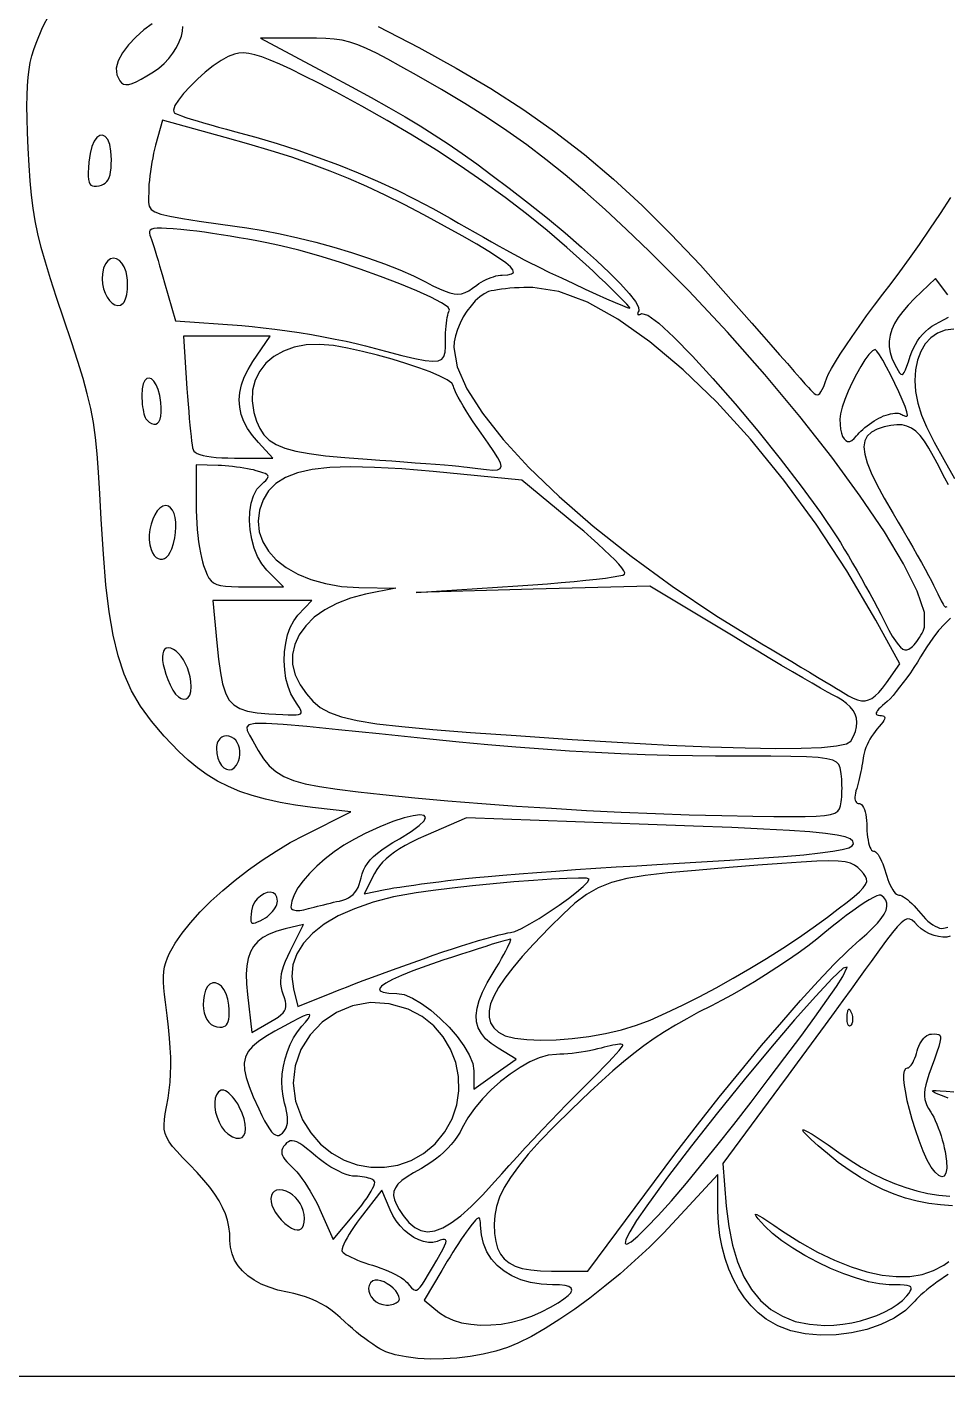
# Model space of a CAD drawing. Header units: metres. Extents: x 0 to 1200, y 0 to 600.
# Drawn here: x 206.4 to 342.2, y 0 to 199.1 of the extents above; entities that cross this region are included whole.
import ezdxf

# ---------------------------------------------------------------- set-up
doc = ezdxf.new("R2010")
doc.units = ezdxf.units.M

msp = doc.modelspace()

# ---------------------------------------------------------------- linework, layer by layer
at = {"layer": 'CUT'}
for points in [[(342.41, 14.98), (341.87, 14.63), (341.33, 14.26), (340.79, 13.88), (340.26, 13.49), (339.75, 13.1), (339.26, 12.71), (338.8, 12.33), (338.38, 11.97), (338.02, 11.63), (337.71, 11.32), (337.46, 11.04), (336.08, 9.69), (334.4, 8.53), (332.47, 7.58), (330.37, 6.85), (328.13, 6.35), (325.84, 6.07), (323.54, 6.03), (321.3, 6.23), (319.18, 6.69), (317.23, 7.41), (315.52, 8.39), (314.37, 9.31), (313.31, 10.37), (312.34, 11.55), (311.47, 12.85), (310.69, 14.26), (310.02, 15.76), (309.47, 17.35), (309.02, 19.02), (308.7, 20.75), (308.5, 22.54), (308.42, 24.37), (308.4, 29.76), (302.37, 23.18), (300.39, 21.09), (298.31, 19.03), (296.17, 17.03), (293.97, 15.09), (291.74, 13.24), (289.5, 11.5), (287.28, 9.87), (285.08, 8.37), (282.94, 7.02), (280.88, 5.84), (278.9, 4.84), (277.34, 4.2), (275.62, 3.66), (273.78, 3.22), (271.86, 2.88), (269.9, 2.64), (267.93, 2.52), (266, 2.5), (264.14, 2.6), (262.4, 2.81), (260.8, 3.14), (259.4, 3.59), (259.4, 3.59), (259, 3.77), (258.53, 4.02), (258.02, 4.33), (257.47, 4.68), (256.9, 5.09), (256.3, 5.52), (255.69, 5.99), (255.09, 6.48), (254.49, 6.99), (253.92, 7.5), (253.37, 8.02), (252.69, 8.65), (252, 9.23), (251.31, 9.76), (250.6, 10.24), (249.88, 10.67), (249.14, 11.05), (248.36, 11.39), (247.56, 11.69), (246.72, 11.95), (245.83, 12.18), (244.9, 12.38), (243.49, 12.69), (242.19, 13.1), (241.02, 13.58), (239.96, 14.15), (239.04, 14.79), (238.25, 15.5), (237.59, 16.28), (237.08, 17.12), (236.71, 18.03), (236.48, 19), (236.4, 20.02), (236.36, 21.04), (236.24, 22.02), (236.03, 22.99), (235.72, 23.94), (235.32, 24.89), (234.81, 25.85), (234.18, 26.84), (233.43, 27.86), (232.56, 28.92), (231.56, 30.04), (230.42, 31.23), (229.42, 32.26), (228.6, 33.14), (227.94, 33.89), (227.43, 34.57), (227.07, 35.19), (226.83, 35.79), (226.7, 36.41), (226.67, 37.08), (226.72, 37.84), (226.85, 38.71), (227.03, 39.73), (227.26, 41), (227.43, 42.21), (227.56, 43.39), (227.64, 44.58), (227.68, 45.79), (227.66, 47.06), (227.6, 48.41), (227.49, 49.86), (227.33, 51.46), (227.13, 53.21), (226.87, 55.16), (226.73, 56.28), (226.63, 57.27), (226.58, 58.16), (226.59, 58.96), (226.64, 59.69), (226.76, 60.38), (226.94, 61.04), (227.18, 61.7), (227.49, 62.38), (227.88, 63.09), (228.34, 63.87), (229.35, 65.36), (230.58, 66.9), (232.01, 68.48), (233.6, 70.06), (235.33, 71.64), (237.18, 73.19), (239.13, 74.7), (241.15, 76.13), (243.21, 77.48), (245.31, 78.72), (247.4, 79.83), (254.25, 83.26), (248.58, 83.92), (246.09, 84.25), (243.79, 84.65), (241.67, 85.11), (239.7, 85.65), (237.87, 86.27), (236.17, 86.98), (234.57, 87.8), (233.05, 88.71), (231.61, 89.75), (230.22, 90.9), (228.86, 92.18), (226.68, 94.45), (224.81, 96.65), (223.22, 98.85), (221.89, 101.14), (220.79, 103.6), (219.88, 106.3), (219.15, 109.34), (218.57, 112.8), (218.1, 116.75), (217.73, 121.28), (217.42, 126.47), (217.22, 130.2), (217.02, 133.38), (216.81, 136.11), (216.56, 138.51), (216.24, 140.71), (215.85, 142.81), (215.35, 144.93), (214.72, 147.2), (213.95, 149.71), (213.01, 152.6), (211.87, 155.97), (210.81, 159.15), (209.91, 161.93), (209.16, 164.36), (208.54, 166.55), (208.04, 168.56), (207.65, 170.47), (207.34, 172.35), (207.1, 174.29), (206.91, 176.36), (206.76, 178.65), (206.63, 181.22), (206.54, 183.53), (206.48, 185.58), (206.45, 187.39), (206.46, 188.99), (206.52, 190.41), (206.61, 191.68), (206.75, 192.82), (206.94, 193.87), (207.17, 194.85), (207.45, 195.79), (207.79, 196.72), (208.76, 199), (209.79, 200.99)], [(224.92, 199.54), (223.68, 198.65), (222.49, 197.61), (221.42, 196.46), (220.54, 195.26), (219.92, 194.09), (219.63, 193), (219.73, 192.05), (219.95, 191.55), (220.17, 191.15), (220.42, 190.86), (220.71, 190.67), (221.06, 190.59), (221.48, 190.62), (221.98, 190.76), (222.58, 191.01), (223.29, 191.38), (224.14, 191.86), (225.13, 192.45), (225.13, 192.45), (225.93, 193.01), (226.69, 193.69), (227.38, 194.44), (227.99, 195.24), (228.51, 196.07), (228.93, 196.91), (229.23, 197.72), (229.4, 198.48), (229.43, 199.17)], [(258.28, 199.15), (264.26, 196.07), (269.79, 193.03), (274.92, 189.99), (279.75, 186.88), (284.32, 183.65), (288.71, 180.26), (292.99, 176.64), (297.22, 172.75), (301.48, 168.53), (305.83, 163.93), (310.34, 158.89), (311.89, 157.12), (313.4, 155.4), (314.85, 153.74), (316.22, 152.18), (317.5, 150.73), (318.66, 149.41), (319.68, 148.24), (320.55, 147.25), (321.26, 146.45), (321.77, 145.87), (322.07, 145.53), (322.36, 145.23), (322.61, 145.01), (322.84, 144.87), (323.05, 144.82), (323.24, 144.87), (323.43, 145.01), (323.62, 145.25), (323.82, 145.59), (324.02, 146.05), (324.25, 146.61), (324.49, 147.3), (324.75, 147.89), (325.17, 148.69), (325.74, 149.66), (326.45, 150.79), (327.28, 152.05), (328.22, 153.43), (329.25, 154.9), (330.35, 156.44), (331.52, 158.02), (332.73, 159.64), (333.97, 161.25), (335.28, 162.97), (336.69, 164.9), (338.17, 167), (339.69, 169.23), (341.24, 171.56), (342.79, 173.93)], [(342.35, 159.54), (340.52, 161.96), (337.43, 159), (336.48, 158.04), (335.68, 157.11), (335.01, 156.21), (334.48, 155.32), (334.08, 154.45), (333.81, 153.59), (333.68, 152.74), (333.68, 151.89), (333.81, 151.06), (334.07, 150.22), (334.46, 149.38), (334.76, 148.82), (335.01, 148.38), (335.23, 148.06), (335.41, 147.87), (335.58, 147.81), (335.74, 147.89), (335.91, 148.11), (336.08, 148.48), (336.28, 149.01), (336.52, 149.69), (336.79, 150.53), (337.01, 151.13), (337.26, 151.71), (337.55, 152.25), (337.87, 152.77), (338.23, 153.26), (338.62, 153.72), (339.04, 154.15), (339.5, 154.55), (339.98, 154.92), (340.5, 155.25), (341.04, 155.54), (341.04, 155.54), (341.82, 155.94), (342.45, 156.27)], [(343.25, 154.47), (341.97, 154.33), (340.83, 153.9), (339.84, 153.22), (339.01, 152.32), (338.35, 151.21), (337.86, 149.93), (337.57, 148.5), (337.47, 146.94), (337.58, 145.29), (337.91, 143.56), (338.46, 141.79), (339.21, 140.07), (340.33, 137.84), (341.74, 135.26), (343.34, 132.47)], [(342.44, 131.54), (341.92, 132.52), (341.43, 133.43), (341, 134.27), (340.24, 135.72), (339.54, 136.95), (338.88, 137.97), (338.25, 138.79), (337.62, 139.43), (336.97, 139.89), (336.3, 140.2), (335.58, 140.36), (334.8, 140.38), (333.93, 140.29), (332.97, 140.08), (331.9, 139.74), (331.06, 139.29), (330.46, 138.72), (330.09, 138), (329.96, 137.12), (330.07, 136.05), (330.42, 134.78), (331.01, 133.29), (331.85, 131.55), (332.94, 129.55), (334.27, 127.27), (335.02, 126.01), (335.75, 124.76), (336.48, 123.52), (337.17, 122.31), (337.83, 121.16), (338.45, 120.07), (339.01, 119.06), (339.5, 118.15), (339.92, 117.37), (340.25, 116.72), (340.48, 116.22), (340.67, 115.82), (340.85, 115.43), (341.03, 115.07), (341.2, 114.73), (341.37, 114.42), (341.52, 114.15), (341.65, 113.92), (341.77, 113.73), (341.87, 113.59), (341.95, 113.5), (342.01, 113.47), (342.09, 113.5), (342.25, 113.57)], [(342.75, 111.84), (341.84, 110.98), (340.98, 110), (340.12, 108.88), (339.25, 107.6), (338.33, 106.13), (337.85, 105.35), (337.34, 104.57), (336.82, 103.8), (336.28, 103.05), (335.75, 102.33), (335.23, 101.65), (334.73, 101.02), (334.25, 100.45), (333.81, 99.96), (333.41, 99.56), (333.05, 99.25), (332.7, 98.95), (332.39, 98.68), (332.15, 98.44), (331.97, 98.22), (331.84, 98.03), (331.77, 97.87), (331.76, 97.74), (331.81, 97.64), (331.92, 97.56), (332.08, 97.52), (332.31, 97.5), (332.57, 97.48), (332.77, 97.44), (332.92, 97.37), (333.01, 97.26), (333.03, 97.13), (332.99, 96.96), (332.9, 96.74), (332.74, 96.49), (332.52, 96.19), (332.23, 95.85), (331.88, 95.45), (331.61, 95.13), (331.35, 94.78), (331.09, 94.39), (330.85, 93.99), (330.63, 93.58), (330.43, 93.16), (330.25, 92.74), (330.1, 92.33), (329.97, 91.93), (329.88, 91.55), (329.83, 91.2), (329.79, 90.85), (329.74, 90.47), (329.67, 90.06), (329.6, 89.63), (329.51, 89.19), (329.42, 88.75), (329.32, 88.31), (329.21, 87.88), (329.11, 87.47), (329, 87.08), (328.89, 86.72), (328.78, 86.35), (328.7, 86.01), (328.65, 85.7), (328.63, 85.42), (328.64, 85.18), (328.68, 84.97), (328.74, 84.79), (328.84, 84.65), (328.96, 84.56), (329.11, 84.49), (329.29, 84.47), (329.45, 84.44), (329.61, 84.33), (329.76, 84.15), (329.89, 83.91), (330.02, 83.61), (330.13, 83.27), (330.22, 82.88), (330.3, 82.45), (330.36, 81.98), (330.39, 81.49), (330.4, 80.97), (330.41, 80.46), (330.44, 79.97), (330.49, 79.5), (330.56, 79.07), (330.64, 78.68), (330.74, 78.34), (330.85, 78.04), (330.97, 77.8), (331.09, 77.62), (331.23, 77.51), (331.37, 77.47), (331.53, 77.44), (331.69, 77.34), (331.86, 77.17), (332.04, 76.95), (332.22, 76.67), (332.4, 76.35), (332.57, 75.99), (332.74, 75.59), (332.9, 75.16), (333.05, 74.7), (333.19, 74.22), (333.32, 73.75), (333.48, 73.29), (333.64, 72.86), (333.82, 72.46), (334.01, 72.1), (334.2, 71.77), (334.39, 71.5), (334.59, 71.28), (334.77, 71.11), (334.96, 71.01), (335.13, 70.97), (335.31, 70.94), (335.53, 70.86), (335.79, 70.72), (336.07, 70.54), (336.37, 70.31), (336.69, 70.04), (337.02, 69.74), (337.35, 69.41), (337.69, 69.05), (338.02, 68.67), (338.35, 68.27), (338.7, 67.85), (339.05, 67.47), (339.41, 67.13), (339.77, 66.84), (340.12, 66.58), (340.46, 66.38), (340.8, 66.22), (341.11, 66.11), (341.41, 66.06), (341.69, 66.07), (341.94, 66.13), (342.16, 66.2), (342.36, 66.25)], [(342.67, 64.89), (342.18, 64.79), (341.6, 64.78), (340.96, 64.86), (340.3, 65.03), (339.63, 65.28), (338.99, 65.61), (338.4, 66.01), (337.88, 66.49), (337.47, 66.94), (337.09, 67.26), (336.73, 67.43), (336.35, 67.45), (335.93, 67.28), (335.45, 66.9), (334.86, 66.3), (334.16, 65.44), (333.3, 64.32), (332.26, 62.9), (331.02, 61.18), (330.16, 59.99), (329.17, 58.62), (328.06, 57.09), (326.86, 55.43), (325.57, 53.67), (324.24, 51.84), (322.87, 49.97), (321.49, 48.09), (320.12, 46.22), (318.78, 44.4), (317.49, 42.66), (309.14, 31.34), (309.64, 25.08), (310, 22.05), (310.55, 19.3), (311.29, 16.84), (312.23, 14.66), (313.37, 12.76), (314.7, 11.15), (316.22, 9.84), (317.92, 8.81), (319.82, 8.07), (321.91, 7.63), (324.18, 7.48), (325.51, 7.52), (326.83, 7.65), (328.15, 7.87), (329.43, 8.16), (330.67, 8.52), (331.85, 8.94), (332.95, 9.42), (333.96, 9.96), (334.86, 10.54), (335.64, 11.16), (336.28, 11.82), (336.57, 12.19), (336.79, 12.51), (336.92, 12.77), (336.95, 12.98), (336.87, 13.14), (336.67, 13.26), (336.35, 13.35), (335.91, 13.41), (335.32, 13.45), (334.58, 13.47), (333.68, 13.47), (332.28, 13.59), (330.65, 13.91), (328.87, 14.42), (326.98, 15.09), (325.05, 15.89), (323.11, 16.81), (321.23, 17.8), (319.46, 18.86), (317.85, 19.95), (316.46, 21.04), (315.34, 22.12), (314.79, 22.73), (314.37, 23.22), (314.08, 23.57), (313.94, 23.8), (313.96, 23.89), (314.14, 23.84), (314.5, 23.65), (315.03, 23.33), (315.76, 22.86), (316.68, 22.24), (317.81, 21.48), (320.49, 19.77), (323.09, 18.3), (325.62, 17.08), (328.06, 16.1), (330.4, 15.37), (332.63, 14.9), (334.74, 14.68), (336.72, 14.71), (338.56, 15), (340.24, 15.56), (341.76, 16.37), (342.48, 16.9)], [(342.4, 40.99), (341.55, 41.33), (340.88, 41.6), (340.4, 41.81), (340.12, 41.97), (340.06, 42.07), (340.21, 42.13), (340.6, 42.14), (341.23, 42.1), (342.11, 42.03), (343.24, 41.92)], [(343.01, 25.13), (341.26, 25.24), (339.53, 25.46), (337.82, 25.81), (336.11, 26.27), (334.43, 26.85), (332.75, 27.55), (331.09, 28.36), (329.44, 29.3), (327.8, 30.36), (326.17, 31.53), (324.56, 32.82), (323.21, 33.97), (322.18, 34.9), (321.46, 35.59), (321.04, 36.06), (320.92, 36.31), (321.1, 36.32), (321.56, 36.11), (322.32, 35.67), (323.36, 35), (324.67, 34.1), (326.27, 32.98), (327.92, 31.84), (329.56, 30.82), (331.21, 29.9), (332.85, 29.1), (334.48, 28.4), (336.12, 27.81), (337.75, 27.33), (339.39, 26.95), (341.03, 26.69), (342.66, 26.53)]]:
    msp.add_lwpolyline(points, dxfattribs=at)
for points in [[(338.91, 110.5), (338.88, 112.68), (337.82, 115.84), (335.82, 119.84), (332.98, 124.56), (329.42, 129.86), (325.22, 135.59), (320.49, 141.62), (315.33, 147.82), (309.84, 154.04), (304.11, 160.15), (298.26, 166.02), (294.9, 169.22), (291.75, 172.14), (288.76, 174.8), (285.88, 177.25), (283.04, 179.53), (280.19, 181.69), (277.28, 183.76), (274.25, 185.78), (271.05, 187.8), (267.63, 189.85), (263.92, 191.99), (261.64, 193.28), (259.69, 194.34), (258.02, 195.21), (256.57, 195.91), (255.29, 196.44), (254.1, 196.84), (252.95, 197.12), (251.79, 197.3), (250.54, 197.4), (249.15, 197.45), (247.57, 197.46), (240.9, 197.44), (251.04, 192.04), (254.32, 190.28), (257.24, 188.69), (259.86, 187.22), (262.25, 185.84), (264.46, 184.51), (266.56, 183.19), (268.61, 181.83), (270.68, 180.41), (272.83, 178.87), (275.11, 177.18), (277.61, 175.31), (280.48, 173.08), (283.24, 170.87), (285.85, 168.69), (288.28, 166.6), (290.48, 164.62), (292.41, 162.79), (294.03, 161.16), (295.32, 159.74), (296.23, 158.59), (296.71, 157.74), (296.74, 157.22), (296.66, 157.07), (296.6, 156.94), (296.57, 156.83), (296.56, 156.75), (296.58, 156.69), (296.61, 156.65), (296.68, 156.63), (296.76, 156.64), (296.87, 156.67), (296.99, 156.73), (297.14, 156.81), (298.06, 156.58), (299.69, 155.36), (301.93, 153.29), (304.64, 150.52), (307.68, 147.2), (310.94, 143.47), (314.28, 139.48), (317.58, 135.38), (320.71, 131.31), (323.54, 127.42), (325.94, 123.85), (326.48, 123), (327.05, 122.05), (327.66, 121.03), (328.29, 119.96), (328.94, 118.85), (329.58, 117.72), (330.21, 116.59), (330.82, 115.47), (331.4, 114.39), (331.94, 113.37), (332.43, 112.41), (333.08, 111.15), (333.65, 110.08), (334.15, 109.2), (334.6, 108.49), (335, 107.94), (335.36, 107.54), (335.7, 107.29), (336.01, 107.16), (336.31, 107.16), (336.61, 107.27), (336.92, 107.49), (337.13, 107.68), (337.35, 107.9), (337.56, 108.15), (337.78, 108.42), (337.98, 108.71), (338.18, 109.01), (338.37, 109.31), (338.53, 109.62), (338.68, 109.92), (338.81, 110.22), (338.91, 110.5)], [(288.91, 164.06), (286.13, 166.56), (283.22, 169.04), (280.17, 171.49), (277.01, 173.91), (273.73, 176.28), (270.35, 178.62), (266.86, 180.91), (263.29, 183.14), (259.62, 185.31), (255.88, 187.42), (252.07, 189.47), (249.53, 190.78), (247.32, 191.9), (245.4, 192.84), (243.75, 193.6), (242.34, 194.21), (241.12, 194.66), (240.09, 194.98), (239.19, 195.17), (238.41, 195.25), (237.71, 195.22), (237.06, 195.1), (236.15, 194.75), (235.09, 194.15), (233.94, 193.35), (232.76, 192.41), (231.59, 191.38), (230.51, 190.32), (229.56, 189.28), (228.79, 188.31), (228.27, 187.48), (228.05, 186.82), (228.18, 186.41), (228.38, 186.3), (228.74, 186.15), (229.25, 185.96), (229.9, 185.74), (230.67, 185.49), (231.55, 185.22), (232.52, 184.93), (233.58, 184.63), (234.7, 184.32), (235.88, 184), (237.09, 183.68), (240.24, 182.82), (243.35, 181.9), (246.41, 180.91), (249.43, 179.85), (252.4, 178.74), (255.32, 177.57), (258.17, 176.33), (260.96, 175.04), (263.69, 173.7), (266.33, 172.31), (268.9, 170.86), (270.12, 170.16), (271.36, 169.45), (272.59, 168.74), (273.82, 168.05), (275.01, 167.38), (276.14, 166.74), (277.21, 166.15), (278.18, 165.62), (279.05, 165.15), (279.8, 164.75), (280.4, 164.44), (281.92, 163.69), (283.57, 162.88), (285.31, 162.05), (287.08, 161.22), (288.81, 160.41), (290.46, 159.66), (291.96, 158.99), (293.27, 158.41), (294.31, 157.97), (295.04, 157.69), (295.4, 157.58), (295.4, 157.65), (295.25, 157.85), (294.96, 158.18), (294.54, 158.62), (294.01, 159.17), (293.37, 159.81), (292.63, 160.53), (291.8, 161.33), (290.9, 162.19), (289.93, 163.1), (288.91, 164.06)], [(272.84, 161.01), (273.15, 161.22), (273.48, 161.43), (273.83, 161.62), (274.19, 161.8), (274.56, 161.97), (274.93, 162.11), (275.3, 162.24), (275.65, 162.34), (275.99, 162.41), (276.31, 162.46), (276.59, 162.47), (277.42, 162.52), (277.97, 162.65), (278.23, 162.88), (278.17, 163.23), (277.8, 163.69), (277.09, 164.3), (276.03, 165.04), (274.62, 165.95), (272.83, 167.02), (270.65, 168.27), (268.08, 169.71), (265.01, 171.38), (262.11, 172.9), (259.32, 174.29), (256.6, 175.56), (253.91, 176.73), (251.2, 177.82), (248.42, 178.86), (245.52, 179.86), (242.46, 180.83), (239.2, 181.8), (235.68, 182.79), (226.45, 185.32), (225.43, 181.65), (225.28, 181.07), (225.14, 180.45), (225, 179.8), (224.88, 179.13), (224.76, 178.45), (224.66, 177.77), (224.58, 177.11), (224.51, 176.46), (224.45, 175.85), (224.42, 175.28), (224.41, 174.77), (224.39, 173.89), (224.38, 173.19), (224.48, 172.63), (224.75, 172.17), (225.3, 171.79), (226.2, 171.46), (227.53, 171.15), (229.38, 170.82), (231.84, 170.45), (234.99, 170), (238.9, 169.44), (241.31, 169.06), (243.83, 168.56), (246.44, 167.98), (249.08, 167.31), (251.73, 166.58), (254.33, 165.8), (256.84, 164.97), (259.23, 164.12), (261.46, 163.24), (263.48, 162.36), (265.25, 161.49), (266.36, 160.91), (267.32, 160.45), (268.14, 160.09), (268.85, 159.84), (269.47, 159.7), (270.04, 159.66), (270.57, 159.73), (271.09, 159.9), (271.63, 160.17), (272.2, 160.54), (272.84, 161.01)], [(218.9, 179.49), (218.84, 180.74), (218.65, 181.73), (218.37, 182.46), (218.01, 182.92), (217.61, 183.13), (217.19, 183.09), (216.77, 182.79), (216.38, 182.25), (216.03, 181.45), (215.76, 180.42), (215.59, 179.14), (215.53, 178.32), (215.5, 177.62), (215.5, 177.05), (215.53, 176.58), (215.61, 176.21), (215.72, 175.94), (215.89, 175.75), (216.1, 175.63), (216.37, 175.58), (216.7, 175.59), (217.09, 175.65), (217.43, 175.74), (217.73, 175.87), (218, 176.05), (218.22, 176.27), (218.42, 176.54), (218.57, 176.87), (218.7, 177.26), (218.79, 177.72), (218.85, 178.24), (218.89, 178.82), (218.9, 179.49)], [(268.2, 152.91), (268.21, 153.42), (268.23, 153.94), (268.26, 154.44), (268.3, 154.93), (268.35, 155.39), (268.4, 155.82), (268.47, 156.22), (268.54, 156.57), (268.62, 156.87), (268.7, 157.11), (268.78, 157.28), (268.58, 157.73), (267.63, 158.38), (266.06, 159.21), (263.96, 160.15), (261.45, 161.19), (258.64, 162.26), (255.64, 163.34), (252.55, 164.37), (249.5, 165.32), (246.58, 166.14), (243.9, 166.8), (242.8, 167.03), (241.61, 167.27), (240.36, 167.52), (239.06, 167.76), (237.74, 167.99), (236.41, 168.21), (235.11, 168.42), (233.84, 168.62), (232.63, 168.79), (231.51, 168.94), (230.49, 169.06), (229.15, 169.2), (228.01, 169.31), (227.06, 169.37), (226.28, 169.4), (225.66, 169.39), (225.18, 169.33), (224.85, 169.23), (224.63, 169.09), (224.53, 168.9), (224.52, 168.66), (224.6, 168.37), (224.7, 168.11), (224.82, 167.73), (224.98, 167.26), (225.15, 166.7), (225.35, 166.07), (225.56, 165.38), (225.79, 164.63), (226.02, 163.85), (226.27, 163.03), (226.51, 162.2), (226.76, 161.35), (228.38, 155.73), (238.14, 155.01), (239.67, 154.88), (241.32, 154.71), (243.04, 154.5), (244.82, 154.25), (246.63, 153.98), (248.43, 153.69), (250.21, 153.37), (251.92, 153.04), (253.54, 152.71), (255.04, 152.37), (256.4, 152.02), (259.36, 151.24), (261.77, 150.62), (263.7, 150.16), (265.2, 149.87), (266.32, 149.75), (267.12, 149.81), (267.66, 150.05), (267.98, 150.48), (268.14, 151.09), (268.2, 151.9), (268.2, 152.91)], [(221.23, 162.1), (221.07, 162.97), (220.81, 163.69), (220.47, 164.25), (220.08, 164.65), (219.65, 164.89), (219.21, 164.96), (218.78, 164.85), (218.38, 164.58), (218.04, 164.12), (217.76, 163.49), (217.58, 162.67), (217.53, 161.92), (217.59, 161.18), (217.75, 160.47), (217.98, 159.81), (218.28, 159.22), (218.64, 158.72), (219.02, 158.33), (219.43, 158.08), (219.85, 157.97), (220.25, 158.05), (220.64, 158.31), (220.77, 158.48), (220.89, 158.7), (221, 158.97), (221.09, 159.27), (221.16, 159.62), (221.22, 159.99), (221.26, 160.39), (221.28, 160.81), (221.29, 161.24), (221.27, 161.67), (221.23, 162.1)], [(333.27, 102.29), (335.28, 105.11), (331.72, 111.54), (327.44, 118.81), (322.89, 125.73), (318.12, 132.23), (313.21, 138.24), (308.24, 143.7), (303.27, 148.51), (298.38, 152.63), (293.65, 155.97), (289.15, 158.46), (284.95, 160.04), (281.12, 160.63), (280.46, 160.64), (279.77, 160.63), (279.08, 160.61), (278.39, 160.57), (277.72, 160.52), (277.08, 160.46), (276.46, 160.39), (275.9, 160.31), (275.38, 160.22), (274.94, 160.13), (274.57, 160.03), (273.92, 159.73), (273.26, 159.28), (272.61, 158.68), (271.98, 157.96), (271.38, 157.16), (270.84, 156.29), (270.36, 155.37), (269.97, 154.44), (269.67, 153.51), (269.48, 152.62), (269.42, 151.77), (269.94, 148.95), (271.37, 145.7), (273.65, 142.11), (276.72, 138.22), (280.51, 134.1), (284.97, 129.82), (290.02, 125.43), (295.6, 121), (301.65, 116.58), (308.11, 112.24), (314.9, 108.05), (316.4, 107.16), (317.87, 106.29), (319.3, 105.44), (320.66, 104.63), (321.95, 103.86), (323.13, 103.15), (324.2, 102.51), (325.13, 101.95), (325.9, 101.48), (326.5, 101.11), (326.9, 100.86), (327.68, 100.39), (328.38, 100.03), (329.01, 99.79), (329.59, 99.66), (330.13, 99.65), (330.64, 99.77), (331.14, 100.01), (331.64, 100.38), (332.16, 100.88), (332.69, 101.52), (333.27, 102.29)], [(240.59, 137.77), (239.72, 138.79), (239.01, 139.81), (238.46, 140.85), (238.07, 141.91), (237.84, 142.97), (237.77, 144.05), (237.86, 145.15), (238.1, 146.27), (238.51, 147.4), (239.07, 148.55), (239.8, 149.72), (242.34, 153.47), (235.95, 153.47), (229.56, 153.47), (230.06, 145.72), (230.14, 144.57), (230.22, 143.44), (230.31, 142.35), (230.4, 141.31), (230.49, 140.34), (230.58, 139.45), (230.66, 138.66), (230.74, 137.97), (230.82, 137.41), (230.89, 136.99), (230.95, 136.72), (231.07, 136.51), (231.28, 136.32), (231.57, 136.15), (231.96, 135.99), (232.44, 135.86), (233, 135.74), (233.65, 135.65), (234.38, 135.57), (235.19, 135.52), (236.08, 135.49), (237.05, 135.47), (242.75, 135.47), (240.59, 137.77)], [(273.46, 139.14), (272.86, 139.99), (272.29, 140.82), (271.75, 141.64), (271.25, 142.42), (270.8, 143.17), (270.4, 143.85), (270.06, 144.48), (269.78, 145.02), (269.58, 145.48), (269.45, 145.84), (269.4, 146.09), (269.16, 146.51), (268.47, 147.01), (267.39, 147.57), (265.97, 148.18), (264.28, 148.81), (262.38, 149.45), (260.32, 150.08), (258.16, 150.67), (255.96, 151.21), (253.77, 151.68), (251.66, 152.06), (249.6, 152.25), (247.67, 152.17), (245.9, 151.83), (244.3, 151.26), (242.9, 150.47), (241.72, 149.48), (240.79, 148.31), (240.12, 146.97), (239.74, 145.5), (239.67, 143.9), (239.94, 142.2), (240.31, 140.92), (240.79, 139.82), (241.4, 138.9), (242.2, 138.12), (243.22, 137.47), (244.52, 136.93), (246.14, 136.49), (248.11, 136.13), (250.5, 135.82), (253.34, 135.55), (256.67, 135.3), (258.5, 135.18), (260.3, 135.05), (262.05, 134.92), (263.72, 134.79), (265.3, 134.67), (266.75, 134.55), (268.07, 134.45), (269.21, 134.35), (270.16, 134.26), (270.9, 134.18), (271.4, 134.12), (272.97, 133.91), (274.24, 133.76), (275.21, 133.69), (275.89, 133.74), (276.3, 133.92), (276.44, 134.26), (276.32, 134.78), (275.95, 135.51), (275.35, 136.46), (274.51, 137.66), (273.46, 139.14)], [(332.17, 141.36), (332.52, 141.53), (332.87, 141.68), (333.22, 141.81), (333.57, 141.92), (333.9, 142), (334.22, 142.06), (334.52, 142.1), (334.8, 142.1), (335.04, 142.08), (335.25, 142.04), (335.42, 141.96), (335.57, 141.88), (335.71, 141.81), (335.84, 141.75), (335.96, 141.7), (336.07, 141.67), (336.16, 141.65), (336.24, 141.65), (336.31, 141.66), (336.36, 141.69), (336.39, 141.73), (336.4, 141.79), (336.3, 142.29), (336.03, 143.08), (335.62, 144.09), (335.11, 145.24), (334.53, 146.47), (333.92, 147.7), (333.31, 148.87), (332.74, 149.9), (332.24, 150.72), (331.85, 151.27), (331.61, 151.47), (331.2, 151.28), (330.7, 150.77), (330.11, 149.98), (329.49, 148.99), (328.85, 147.85), (328.23, 146.62), (327.65, 145.36), (327.15, 144.13), (326.75, 142.98), (326.5, 141.99), (326.4, 141.19), (326.43, 140.4), (326.51, 139.72), (326.64, 139.13), (326.81, 138.66), (327.03, 138.29), (327.28, 138.05), (327.55, 137.93), (327.86, 137.93), (328.18, 138.07), (328.52, 138.34), (328.88, 138.76), (329.05, 138.97), (329.27, 139.21), (329.52, 139.45), (329.8, 139.71), (330.11, 139.97), (330.43, 140.22), (330.77, 140.47), (331.12, 140.72), (331.48, 140.95), (331.83, 141.16), (332.17, 141.36)], [(226.22, 143.65), (226.06, 144.69), (225.82, 145.58), (225.53, 146.28), (225.19, 146.8), (224.83, 147.14), (224.48, 147.27), (224.15, 147.2), (223.85, 146.92), (223.61, 146.42), (223.46, 145.69), (223.4, 144.72), (223.41, 144.29), (223.43, 143.86), (223.46, 143.44), (223.51, 143.03), (223.57, 142.65), (223.63, 142.3), (223.71, 141.98), (223.79, 141.69), (223.88, 141.46), (223.97, 141.27), (224.07, 141.14), (224.47, 140.79), (224.84, 140.56), (225.17, 140.45), (225.46, 140.47), (225.72, 140.6), (225.92, 140.84), (226.09, 141.2), (226.2, 141.66), (226.26, 142.22), (226.27, 142.88), (226.22, 143.65)], [(241.86, 118.93), (241.1, 119.85), (240.48, 120.95), (239.98, 122.18), (239.62, 123.5), (239.39, 124.87), (239.3, 126.24), (239.35, 127.56), (239.55, 128.81), (239.89, 129.92), (240.39, 130.86), (241.04, 131.58), (241.4, 131.89), (241.68, 132.16), (241.89, 132.39), (242.01, 132.58), (242.04, 132.75), (241.98, 132.9), (241.84, 133.04), (241.6, 133.18), (241.26, 133.31), (240.82, 133.45), (240.29, 133.61), (239.9, 133.71), (239.46, 133.8), (238.98, 133.9), (238.47, 133.99), (237.92, 134.07), (237.37, 134.15), (236.8, 134.21), (236.24, 134.27), (235.69, 134.32), (235.16, 134.35), (234.65, 134.37), (231.4, 134.47), (231.4, 128.62), (231.41, 127.73), (231.45, 126.8), (231.51, 125.87), (231.58, 124.93), (231.67, 124.02), (231.78, 123.13), (231.9, 122.28), (232.04, 121.49), (232.18, 120.78), (232.34, 120.15), (232.5, 119.62), (232.77, 118.87), (233.03, 118.25), (233.3, 117.75), (233.61, 117.35), (233.99, 117.04), (234.45, 116.82), (235.02, 116.66), (235.74, 116.56), (236.61, 116.51), (237.68, 116.48), (238.96, 116.47), (244.31, 116.47), (241.86, 118.93)], [(328.05, 93.71), (328.44, 94.43), (328.72, 95.13), (328.88, 95.81), (328.93, 96.45), (328.86, 97.07), (328.67, 97.67), (328.36, 98.23), (327.94, 98.76), (327.41, 99.26), (326.76, 99.73), (325.99, 100.17), (325.4, 100.49), (324.58, 100.94), (323.55, 101.53), (322.33, 102.23), (320.95, 103.03), (319.43, 103.92), (317.8, 104.88), (316.08, 105.9), (314.3, 106.97), (312.48, 108.06), (310.64, 109.17), (298.37, 116.59), (281.14, 116.1), (263.9, 115.61), (278.9, 116.6), (281.12, 116.76), (283.25, 116.92), (285.28, 117.09), (287.18, 117.26), (288.91, 117.43), (290.47, 117.6), (291.82, 117.77), (292.94, 117.93), (293.8, 118.08), (294.38, 118.21), (294.65, 118.33), (294.67, 118.51), (294.53, 118.82), (294.22, 119.26), (293.77, 119.8), (293.18, 120.43), (292.47, 121.15), (291.64, 121.95), (290.71, 122.81), (289.7, 123.72), (288.6, 124.67), (287.44, 125.64), (279.47, 132.22), (266.41, 133.47), (261.78, 133.87), (257.71, 134.1), (254.17, 134.17), (251.12, 134.06), (248.53, 133.77), (246.36, 133.29), (244.59, 132.61), (243.18, 131.73), (242.09, 130.64), (241.3, 129.32), (240.76, 127.78), (240.55, 126.15), (240.71, 124.58), (241.23, 123.1), (242.08, 121.72), (243.24, 120.45), (244.68, 119.32), (246.4, 118.35), (248.35, 117.55), (250.51, 116.94), (252.87, 116.54), (255.4, 116.37), (260.9, 116.26), (256.4, 115.37), (254.17, 114.81), (252.16, 114.03), (250.38, 113.08), (248.85, 111.97), (247.59, 110.73), (246.63, 109.39), (245.97, 107.97), (245.64, 106.5), (245.65, 105), (246.02, 103.5), (246.78, 102.02), (247.69, 100.7), (248.64, 99.6), (249.73, 98.68), (251.1, 97.92), (252.86, 97.28), (255.15, 96.74), (258.07, 96.27), (261.76, 95.84), (266.33, 95.42), (271.91, 94.99), (278.62, 94.51), (286.88, 93.95), (294.39, 93.49), (301.16, 93.12), (307.18, 92.86), (312.45, 92.69), (316.96, 92.61), (320.71, 92.64), (323.7, 92.76), (325.92, 92.98), (327.37, 93.29), (328.05, 93.71)], [(227.8, 122.06), (228.06, 122.87), (228.26, 123.69), (228.37, 124.5), (228.42, 125.29), (228.39, 126.02), (228.3, 126.7), (228.15, 127.29), (227.93, 127.78), (227.65, 128.15), (227.31, 128.39), (226.92, 128.47), (226.48, 128.38), (226.06, 128.1), (225.67, 127.66), (225.32, 127.11), (225.02, 126.45), (224.78, 125.72), (224.6, 124.95), (224.5, 124.16), (224.49, 123.39), (224.58, 122.65), (224.76, 121.98), (224.99, 121.49), (225.24, 121.11), (225.52, 120.82), (225.81, 120.63), (226.12, 120.54), (226.43, 120.55), (226.74, 120.66), (227.03, 120.86), (227.31, 121.16), (227.57, 121.56), (227.8, 122.06)], [(245.96, 99.7), (245.4, 100.66), (244.97, 101.76), (244.66, 102.96), (244.48, 104.23), (244.41, 105.54), (244.46, 106.86), (244.63, 108.14), (244.91, 109.36), (245.31, 110.48), (245.82, 111.46), (246.44, 112.29), (248.48, 114.47), (241.17, 114.47), (233.86, 114.47), (234.47, 108.22), (234.72, 105.79), (234.99, 103.78), (235.31, 102.13), (235.72, 100.82), (236.26, 99.81), (236.96, 99.05), (237.86, 98.5), (239, 98.12), (240.41, 97.87), (242.14, 97.72), (244.21, 97.61), (245.01, 97.58), (245.66, 97.57), (246.17, 97.58), (246.54, 97.63), (246.79, 97.73), (246.91, 97.87), (246.92, 98.08), (246.82, 98.36), (246.62, 98.71), (246.33, 99.16), (245.96, 99.7)], [(230.63, 102.5), (230.52, 103.18), (230.35, 103.85), (230.12, 104.5), (229.85, 105.11), (229.54, 105.67), (229.2, 106.17), (228.83, 106.61), (228.45, 106.97), (228.06, 107.24), (227.67, 107.42), (227.28, 107.47), (226.98, 107.42), (226.75, 107.24), (226.58, 106.97), (226.48, 106.6), (226.44, 106.14), (226.47, 105.6), (226.56, 104.99), (226.72, 104.31), (226.94, 103.59), (227.23, 102.81), (227.58, 102), (227.97, 101.24), (228.38, 100.65), (228.8, 100.23), (229.21, 99.97), (229.59, 99.87), (229.94, 99.92), (230.24, 100.14), (230.47, 100.5), (230.62, 101.02), (230.68, 101.69), (230.63, 102.5)], [(326.6, 84.72), (326.65, 85.08), (326.68, 85.47), (326.71, 85.88), (326.72, 86.31), (326.73, 86.75), (326.72, 87.2), (326.71, 87.64), (326.69, 88.07), (326.65, 88.48), (326.61, 88.87), (326.56, 89.22), (326.44, 89.78), (326.26, 90.24), (325.93, 90.6), (325.37, 90.89), (324.49, 91.1), (323.22, 91.26), (321.47, 91.37), (319.15, 91.43), (316.2, 91.47), (312.52, 91.48), (308.04, 91.48), (304.68, 91.51), (301.24, 91.57), (297.7, 91.67), (294.07, 91.82), (290.34, 92), (286.52, 92.23), (282.6, 92.5), (278.58, 92.81), (274.45, 93.16), (270.23, 93.55), (265.9, 93.98), (258.43, 94.76), (252.43, 95.38), (247.75, 95.84), (244.23, 96.15), (241.74, 96.29), (240.11, 96.28), (239.21, 96.1), (238.87, 95.75), (238.95, 95.25), (239.3, 94.57), (239.77, 93.72), (240.56, 92.29), (241.34, 91.07), (242.19, 90.06), (243.17, 89.21), (244.34, 88.5), (245.77, 87.91), (247.52, 87.41), (249.64, 86.98), (252.22, 86.59), (255.3, 86.21), (258.95, 85.81), (263.68, 85.34), (268.57, 84.9), (273.59, 84.5), (278.69, 84.12), (283.85, 83.78), (289.01, 83.48), (294.14, 83.22), (299.21, 83), (304.16, 82.83), (308.97, 82.7), (313.58, 82.62), (316.68, 82.59), (319.23, 82.57), (321.29, 82.58), (322.91, 82.63), (324.14, 82.73), (325.05, 82.87), (325.68, 83.08), (326.1, 83.36), (326.36, 83.72), (326.5, 84.17), (326.6, 84.72)], [(237.65, 90.72), (237.8, 91.23), (237.87, 91.73), (237.87, 92.22), (237.81, 92.68), (237.68, 93.1), (237.49, 93.49), (237.25, 93.82), (236.96, 94.09), (236.62, 94.3), (236.24, 94.43), (235.82, 94.47), (235.61, 94.45), (235.41, 94.4), (235.22, 94.3), (235.05, 94.18), (234.89, 94.02), (234.75, 93.84), (234.63, 93.64), (234.53, 93.41), (234.46, 93.17), (234.42, 92.91), (234.4, 92.64), (234.46, 91.87), (234.61, 91.18), (234.85, 90.59), (235.15, 90.12), (235.5, 89.77), (235.88, 89.54), (236.27, 89.46), (236.66, 89.52), (237.04, 89.75), (237.37, 90.15), (237.65, 90.72)], [(252.55, 70.1), (253.04, 70.23), (253.49, 70.39), (253.89, 70.58), (254.25, 70.8), (254.57, 71.06), (254.85, 71.36), (255.1, 71.7), (255.31, 72.09), (255.49, 72.52), (255.64, 73.01), (255.77, 73.54), (255.91, 74.1), (256.11, 74.64), (256.37, 75.16), (256.7, 75.66), (257.11, 76.16), (257.59, 76.66), (258.16, 77.15), (258.83, 77.66), (259.59, 78.19), (260.45, 78.73), (261.43, 79.3), (263.15, 80.36), (264.34, 81.23), (265.04, 81.92), (265.26, 82.41), (265.04, 82.71), (264.42, 82.8), (263.42, 82.69), (262.09, 82.37), (260.44, 81.83), (258.52, 81.07), (256.34, 80.08), (254.76, 79.25), (253.23, 78.34), (251.79, 77.35), (250.44, 76.32), (249.22, 75.25), (248.13, 74.17), (247.2, 73.09), (246.44, 72.04), (245.88, 71.03), (245.52, 70.08), (245.4, 69.21), (245.43, 69.07), (245.5, 68.96), (245.61, 68.86), (245.77, 68.79), (245.96, 68.73), (246.18, 68.7), (246.43, 68.69), (246.71, 68.7), (247, 68.74), (247.32, 68.8), (247.65, 68.88), (248.01, 68.98), (248.41, 69.09), (248.85, 69.21), (249.3, 69.32), (249.78, 69.44), (250.26, 69.56), (250.75, 69.68), (251.23, 69.8), (251.69, 69.91), (252.13, 70.01), (252.55, 70.1)], [(271.18, 73.42), (272.67, 73.57), (274.52, 73.74), (276.67, 73.93), (279.07, 74.12), (281.69, 74.33), (284.48, 74.53), (287.39, 74.73), (290.39, 74.94), (293.42, 75.13), (296.44, 75.31), (299.4, 75.48), (305.17, 75.81), (310.17, 76.12), (314.47, 76.4), (318.09, 76.67), (321.09, 76.93), (323.51, 77.19), (325.39, 77.44), (326.77, 77.7), (327.71, 77.96), (328.24, 78.24), (328.4, 78.54), (328.3, 78.93), (327.92, 79.27), (327.19, 79.57), (326.01, 79.84), (324.3, 80.08), (321.98, 80.3), (318.96, 80.5), (315.14, 80.71), (310.46, 80.93), (304.81, 81.15), (298.11, 81.4), (271.31, 82.38), (265.3, 79.77), (264.2, 79.28), (263.19, 78.79), (262.27, 78.3), (261.44, 77.81), (260.69, 77.32), (260.02, 76.83), (259.43, 76.32), (258.91, 75.81), (258.46, 75.28), (258.07, 74.74), (257.75, 74.18), (256.2, 71.18), (259.32, 71.81), (259.88, 71.91), (260.6, 72.03), (261.45, 72.16), (262.43, 72.31), (263.52, 72.46), (264.69, 72.62), (265.93, 72.78), (267.21, 72.94), (268.53, 73.11), (269.86, 73.26), (271.18, 73.42)], [(298.4, 52.53), (300.75, 53.58), (303.17, 54.73), (305.65, 55.98), (308.15, 57.31), (310.65, 58.7), (313.14, 60.15), (315.59, 61.63), (317.98, 63.15), (320.29, 64.67), (322.49, 66.2), (324.57, 67.72), (326.16, 68.93), (327.47, 69.94), (328.51, 70.77), (329.3, 71.47), (329.86, 72.04), (330.21, 72.53), (330.37, 72.96), (330.36, 73.35), (330.2, 73.74), (329.9, 74.15), (329.5, 74.6), (329.05, 75.05), (328.58, 75.4), (327.99, 75.68), (327.21, 75.87), (326.17, 75.98), (324.79, 76.01), (322.99, 75.96), (320.7, 75.84), (317.83, 75.64), (314.31, 75.37), (310.07, 75.03), (305.11, 74.62), (301.03, 74.26), (297.7, 73.87), (294.96, 73.42), (292.7, 72.83), (290.76, 72.07), (289.02, 71.08), (287.32, 69.8), (285.55, 68.18), (283.56, 66.17), (281.2, 63.71), (279.54, 61.91), (278.13, 60.25), (276.95, 58.73), (276.02, 57.33), (275.32, 56.06), (274.86, 54.91), (274.63, 53.87), (274.63, 52.94), (274.86, 52.11), (275.32, 51.38), (276.01, 50.73), (277.02, 50.22), (278.46, 49.85), (280.23, 49.64), (282.28, 49.56), (284.53, 49.62), (286.92, 49.81), (289.37, 50.13), (291.81, 50.56), (294.18, 51.11), (296.4, 51.77), (298.4, 52.53)], [(266.4, 62.09), (267.82, 62.58), (269.22, 63.04), (270.57, 63.48), (271.87, 63.89), (273.09, 64.26), (274.22, 64.59), (275.23, 64.88), (276.11, 65.11), (276.85, 65.28), (277.41, 65.39), (277.79, 65.43), (278.44, 65.6), (279.42, 66.04), (280.64, 66.71), (282.03, 67.54), (283.49, 68.48), (284.96, 69.48), (286.34, 70.47), (287.56, 71.41), (288.53, 72.23), (289.17, 72.89), (289.4, 73.32), (289, 73.45), (287.86, 73.48), (286.1, 73.43), (283.84, 73.32), (281.21, 73.14), (278.3, 72.91), (275.25, 72.64), (272.17, 72.34), (269.17, 72.01), (266.38, 71.67), (263.9, 71.32), (260.56, 70.7), (257.52, 69.91), (254.79, 68.97), (252.38, 67.89), (250.31, 66.67), (248.6, 65.33), (247.25, 63.88), (246.28, 62.32), (245.7, 60.67), (245.52, 58.95), (245.77, 57.15), (246.43, 54.51), (251.67, 56.65), (252.54, 57), (253.58, 57.41), (254.76, 57.86), (256.05, 58.35), (257.43, 58.87), (258.89, 59.4), (260.39, 59.95), (261.92, 60.5), (263.44, 61.05), (264.95, 61.58), (266.4, 62.09)], [(243.4, 70.08), (243.32, 70.66), (243.1, 71.07), (242.76, 71.31), (242.35, 71.39), (241.87, 71.34), (241.38, 71.15), (240.89, 70.84), (240.43, 70.43), (240.04, 69.91), (239.75, 69.31), (239.57, 68.64), (239.51, 68.12), (239.47, 67.7), (239.46, 67.36), (239.5, 67.11), (239.58, 66.94), (239.72, 66.85), (239.9, 66.83), (240.15, 66.89), (240.47, 67.01), (240.86, 67.19), (241.32, 67.43), (241.63, 67.61), (241.92, 67.82), (242.2, 68.04), (242.45, 68.29), (242.69, 68.54), (242.89, 68.8), (243.07, 69.07), (243.21, 69.33), (243.31, 69.59), (243.38, 69.84), (243.4, 70.08)], [(299.05, 28.72), (302.21, 32.93), (305.42, 37.09), (308.62, 41.14), (311.78, 45.05), (314.86, 48.77), (317.82, 52.24), (320.61, 55.43), (323.2, 58.28), (325.55, 60.76), (327.61, 62.8), (329.35, 64.37), (330.37, 65.25), (331.23, 66.07), (331.95, 66.83), (332.52, 67.53), (332.94, 68.18), (333.22, 68.77), (333.35, 69.3), (333.34, 69.79), (333.18, 70.22), (332.88, 70.61), (332.44, 70.95), (332.22, 70.97), (331.85, 70.86), (331.35, 70.63), (330.74, 70.29), (330.01, 69.84), (329.2, 69.29), (328.3, 68.66), (327.34, 67.95), (326.33, 67.17), (325.27, 66.33), (324.19, 65.43), (323, 64.47), (321.67, 63.45), (320.23, 62.4), (318.7, 61.34), (317.1, 60.27), (315.45, 59.21), (313.8, 58.18), (312.14, 57.19), (310.52, 56.26), (308.95, 55.41), (307.47, 54.64), (305.57, 53.68), (303.8, 52.73), (302.13, 51.78), (300.53, 50.8), (298.99, 49.79), (297.48, 48.72), (295.98, 47.58), (294.46, 46.36), (292.9, 45.02), (291.27, 43.57), (289.55, 41.97), (286.74, 39.29), (284.3, 36.87), (282.2, 34.69), (280.43, 32.72), (278.97, 30.94), (277.79, 29.31), (276.87, 27.8), (276.2, 26.38), (275.74, 25.03), (275.48, 23.71), (275.4, 22.4), (275.45, 21.05), (275.62, 19.87), (275.9, 18.85), (276.32, 17.99), (276.88, 17.27), (277.6, 16.68), (278.48, 16.22), (279.53, 15.88), (280.78, 15.65), (282.22, 15.52), (283.87, 15.47), (289.2, 15.47), (299.05, 28.72)], [(244.27, 56.33), (244.1, 56.82), (243.99, 57.31), (243.92, 57.81), (243.9, 58.31), (243.94, 58.83), (244.02, 59.38), (244.16, 59.95), (244.36, 60.57), (244.61, 61.23), (244.92, 61.94), (245.29, 62.71), (247.24, 66.65), (244.57, 66), (243.3, 65.64), (242.2, 65.21), (241.27, 64.71), (240.5, 64.11), (239.89, 63.41), (239.42, 62.59), (239.08, 61.64), (238.88, 60.55), (238.81, 59.3), (238.85, 57.88), (239, 56.28), (239.65, 50.71), (242.42, 52.3), (243.02, 52.65), (243.52, 52.98), (243.92, 53.29), (244.23, 53.59), (244.45, 53.89), (244.6, 54.2), (244.66, 54.54), (244.66, 54.91), (244.59, 55.33), (244.46, 55.8), (244.27, 56.33)], [(275.97, 48.37), (274.96, 49.06), (274.13, 49.78), (273.5, 50.55), (273.05, 51.37), (272.8, 52.26), (272.74, 53.22), (272.86, 54.27), (273.18, 55.42), (273.68, 56.67), (274.37, 58.03), (275.24, 59.52), (275.69, 60.25), (276.11, 60.95), (276.49, 61.6), (276.83, 62.21), (277.13, 62.77), (277.38, 63.26), (277.58, 63.67), (277.73, 64.01), (277.81, 64.26), (277.83, 64.42), (277.79, 64.47), (277.61, 64.44), (277.24, 64.34), (276.69, 64.18), (275.98, 63.97), (275.12, 63.71), (274.14, 63.4), (273.04, 63.05), (271.85, 62.66), (270.57, 62.25), (269.22, 61.81), (267.83, 61.35), (265.45, 60.53), (263.41, 59.79), (261.72, 59.11), (260.38, 58.51), (259.39, 57.98), (258.76, 57.53), (258.49, 57.15), (258.58, 56.86), (259.03, 56.65), (259.85, 56.52), (261.03, 56.47), (262.12, 56.29), (263.36, 55.78), (264.69, 54.98), (266.07, 53.97), (267.43, 52.78), (268.73, 51.47), (269.91, 50.1), (270.92, 48.72), (271.71, 47.38), (272.22, 46.13), (272.4, 45.04), (272.4, 42.34), (275.51, 44.55), (278.63, 46.77), (275.97, 48.37)], [(303.77, 28.47), (305.9, 31.06), (308.25, 33.98), (310.74, 37.13), (313.3, 40.42), (315.85, 43.74), (318.31, 47), (320.63, 50.11), (322.71, 52.96), (324.49, 55.45), (325.89, 57.49), (326.83, 58.97), (327.48, 60.36), (326.9, 60.19), (325.29, 58.68), (322.84, 56.06), (319.73, 52.55), (316.15, 48.36), (312.3, 43.73), (308.36, 38.86), (304.52, 33.99), (300.97, 29.33), (297.9, 25.11), (296.42, 22.94), (295.4, 21.29), (294.84, 20.17), (294.7, 19.56), (294.96, 19.45), (295.6, 19.82), (296.6, 20.65), (297.94, 21.95), (299.6, 23.7), (301.55, 25.87), (303.77, 28.47)], [(236.22, 54.72), (236.07, 55.63), (235.82, 56.4), (235.5, 57.03), (235.13, 57.51), (234.71, 57.85), (234.28, 58.02), (233.86, 58.02), (233.45, 57.84), (233.09, 57.48), (232.8, 56.92), (232.58, 56.17), (232.48, 55.46), (232.45, 54.8), (232.5, 54.17), (232.6, 53.59), (232.77, 53.07), (233, 52.61), (233.29, 52.22), (233.63, 51.9), (234.02, 51.67), (234.46, 51.52), (234.93, 51.47), (235.24, 51.5), (235.5, 51.56), (235.72, 51.67), (235.91, 51.84), (236.05, 52.05), (236.16, 52.33), (236.24, 52.67), (236.28, 53.08), (236.29, 53.55), (236.27, 54.1), (236.22, 54.72)], [(266.67, 34.28), (268.13, 36.04), (269.2, 37.96), (269.88, 40), (270.19, 42.09), (270.13, 44.19), (269.72, 46.26), (268.97, 48.22), (267.88, 50.04), (266.47, 51.67), (264.75, 53.04), (262.72, 54.12), (259.88, 54.94), (257.12, 55.1), (254.51, 54.64), (252.11, 53.65), (249.99, 52.2), (248.22, 50.37), (246.88, 48.21), (246.03, 45.8), (245.73, 43.23), (246.06, 40.55), (247.1, 37.83), (248.32, 35.88), (249.78, 34.23), (251.44, 32.89), (253.25, 31.87), (255.18, 31.18), (257.17, 30.82), (259.19, 30.8), (261.19, 31.12), (263.13, 31.81), (264.97, 32.86), (266.67, 34.28)], [(327.48, 53.06), (327.5, 53.35), (327.53, 53.6), (327.56, 53.8), (327.6, 53.96), (327.65, 54.06), (327.71, 54.12), (327.78, 54.13), (327.85, 54.09), (327.92, 54), (328, 53.85), (328.09, 53.66), (328.16, 53.46), (328.21, 53.26), (328.25, 53.05), (328.27, 52.85), (328.28, 52.65), (328.27, 52.46), (328.25, 52.29), (328.21, 52.12), (328.16, 51.98), (328.09, 51.85), (328.01, 51.75), (327.92, 51.68), (327.84, 51.65), (327.76, 51.67), (327.69, 51.73), (327.63, 51.82), (327.58, 51.95), (327.54, 52.11), (327.5, 52.31), (327.48, 52.53), (327.48, 52.78), (327.48, 53.06)], [(244.47, 40.25), (244.23, 41.29), (244.1, 42.37), (244.06, 43.48), (244.13, 44.6), (244.29, 45.72), (244.54, 46.82), (244.87, 47.9), (245.29, 48.93), (245.8, 49.9), (246.37, 50.8), (247.03, 51.61), (247.57, 52.23), (247.95, 52.71), (248.16, 53.05), (248.21, 53.27), (248.07, 53.35), (247.75, 53.29), (247.23, 53.09), (246.5, 52.75), (245.57, 52.28), (244.41, 51.65), (243.03, 50.89), (241.69, 50.1), (240.59, 49.36), (239.73, 48.63), (239.11, 47.88), (238.7, 47.07), (238.52, 46.19), (238.55, 45.19), (238.78, 44.04), (239.22, 42.72), (239.84, 41.19), (240.65, 39.42), (241.11, 38.47), (241.52, 37.67), (241.9, 37), (242.24, 36.47), (242.55, 36.05), (242.84, 35.76), (243.11, 35.57), (243.37, 35.5), (243.63, 35.52), (243.88, 35.64), (244.15, 35.85), (244.37, 36.09), (244.55, 36.36), (244.7, 36.65), (244.8, 36.97), (244.87, 37.32), (244.9, 37.7), (244.89, 38.13), (244.84, 38.59), (244.75, 39.1), (244.63, 39.65), (244.47, 40.25)], [(338.09, 34.74), (337.55, 36.35), (337.08, 37.88), (336.69, 39.31), (336.36, 40.63), (336.12, 41.83), (335.95, 42.88), (335.87, 43.77), (335.87, 44.49), (335.95, 45.03), (336.13, 45.36), (336.39, 45.47), (336.52, 45.5), (336.65, 45.58), (336.79, 45.71), (336.93, 45.88), (337.07, 46.09), (337.21, 46.34), (337.34, 46.62), (337.48, 46.92), (337.6, 47.25), (337.71, 47.61), (337.81, 47.97), (337.92, 48.34), (338.06, 48.69), (338.22, 49.03), (338.39, 49.33), (338.59, 49.61), (338.8, 49.86), (339.02, 50.07), (339.24, 50.24), (339.47, 50.37), (339.7, 50.45), (339.92, 50.47), (340.37, 50.48), (340.73, 50.46), (341, 50.4), (341.18, 50.28), (341.27, 50.07), (341.27, 49.74), (341.17, 49.26), (340.99, 48.62), (340.71, 47.79), (340.35, 46.74), (339.89, 45.44), (339.56, 44.49), (339.3, 43.67), (339.1, 42.95), (338.97, 42.33), (338.9, 41.77), (338.89, 41.28), (338.95, 40.81), (339.07, 40.37), (339.26, 39.92), (339.51, 39.46), (339.82, 38.96), (340.04, 38.6), (340.26, 38.18), (340.49, 37.7), (340.71, 37.18), (340.93, 36.63), (341.14, 36.05), (341.34, 35.46), (341.52, 34.86), (341.68, 34.26), (341.82, 33.68), (341.94, 33.12), (342.14, 31.72), (342.17, 30.66), (342.05, 29.93), (341.8, 29.51), (341.44, 29.4), (340.99, 29.58), (340.47, 30.07), (339.89, 30.83), (339.29, 31.87), (338.68, 33.17), (338.09, 34.74)], [(275.51, 28.72), (276.52, 29.86), (277.61, 31.07), (278.78, 32.34), (279.99, 33.66), (281.24, 34.99), (282.48, 36.31), (283.72, 37.61), (284.93, 38.87), (286.08, 40.05), (287.16, 41.15), (288.15, 42.14), (289.07, 43.05), (289.95, 43.94), (290.78, 44.78), (291.55, 45.58), (292.25, 46.31), (292.86, 46.97), (293.39, 47.55), (293.82, 48.03), (294.14, 48.41), (294.33, 48.68), (294.4, 48.82), (294.37, 48.89), (294.26, 48.93), (294.1, 48.95), (293.88, 48.95), (293.6, 48.93), (293.28, 48.89), (292.92, 48.83), (292.52, 48.75), (292.09, 48.65), (291.64, 48.54), (291.16, 48.4), (290.65, 48.27), (290.08, 48.14), (289.48, 48.01), (288.86, 47.9), (288.21, 47.8), (287.56, 47.7), (286.92, 47.62), (286.28, 47.56), (285.68, 47.51), (285.1, 47.48), (284.58, 47.47), (283.37, 47.34), (282.05, 46.96), (280.66, 46.35), (279.21, 45.55), (277.76, 44.57), (276.33, 43.45), (274.95, 42.22), (273.66, 40.89), (272.5, 39.5), (271.5, 38.08), (270.69, 36.64), (270.36, 36.01), (269.97, 35.39), (269.54, 34.78), (269.06, 34.19), (268.53, 33.61), (267.97, 33.05), (267.37, 32.51), (266.73, 32), (266.07, 31.52), (265.37, 31.07), (264.65, 30.65), (263.49, 29.99), (262.53, 29.39), (261.77, 28.83), (261.2, 28.29), (260.81, 27.75), (260.6, 27.21), (260.56, 26.63), (260.68, 26.01), (260.96, 25.32), (261.39, 24.56), (261.96, 23.7), (262.79, 22.67), (263.66, 21.92), (264.58, 21.46), (265.57, 21.29), (266.64, 21.42), (267.8, 21.85), (269.07, 22.59), (270.46, 23.64), (271.99, 25.01), (273.66, 26.7), (275.51, 28.72)], [(237.77, 39.73), (237.54, 40.15), (237.29, 40.54), (237.04, 40.9), (236.77, 41.22), (236.5, 41.51), (236.24, 41.75), (235.98, 41.94), (235.73, 42.09), (235.5, 42.18), (235.29, 42.21), (235.09, 42.18), (234.7, 41.93), (234.41, 41.52), (234.23, 40.99), (234.15, 40.35), (234.18, 39.66), (234.29, 38.92), (234.5, 38.18), (234.79, 37.45), (235.16, 36.79), (235.6, 36.2), (236.11, 35.72), (236.76, 35.32), (237.32, 35.11), (237.79, 35.08), (238.18, 35.21), (238.46, 35.51), (238.64, 35.94), (238.71, 36.5), (238.66, 37.17), (238.49, 37.94), (238.2, 38.8), (237.77, 39.73)], [(257.75, 28.72), (257.65, 28.83), (257.51, 28.94), (257.33, 29.04), (257.11, 29.13), (256.85, 29.22), (256.57, 29.29), (256.26, 29.35), (255.93, 29.4), (255.59, 29.44), (255.24, 29.47), (254.88, 29.47), (254.49, 29.51), (254.04, 29.6), (253.55, 29.75), (253.02, 29.96), (252.46, 30.21), (251.89, 30.51), (251.3, 30.84), (250.72, 31.21), (250.14, 31.61), (249.59, 32.03), (249.06, 32.47), (248.35, 33.09), (247.72, 33.6), (247.18, 34.01), (246.7, 34.32), (246.28, 34.55), (245.91, 34.68), (245.59, 34.73), (245.3, 34.69), (245.03, 34.58), (244.77, 34.39), (244.53, 34.12), (244.32, 33.85), (244.17, 33.58), (244.08, 33.32), (244.04, 33.06), (244.07, 32.8), (244.16, 32.52), (244.3, 32.23), (244.52, 31.93), (244.8, 31.61), (245.14, 31.26), (245.55, 30.88), (245.89, 30.55), (246.25, 30.14), (246.64, 29.66), (247.03, 29.13), (247.44, 28.55), (247.85, 27.92), (248.25, 27.27), (248.64, 26.6), (249.01, 25.92), (249.35, 25.24), (249.66, 24.57), (251.64, 20.16), (254.92, 24.07), (255.4, 24.65), (255.85, 25.22), (256.26, 25.78), (256.63, 26.31), (256.96, 26.81), (257.24, 27.27), (257.46, 27.68), (257.63, 28.04), (257.74, 28.34), (257.78, 28.57), (257.75, 28.72)], [(247.4, 23.27), (247.36, 23.85), (247.23, 24.41), (247.03, 24.95), (246.76, 25.47), (246.43, 25.94), (246.05, 26.37), (245.63, 26.74), (245.18, 27.05), (244.7, 27.28), (244.21, 27.42), (243.7, 27.47), (243.26, 27.41), (242.92, 27.24), (242.67, 26.98), (242.51, 26.62), (242.45, 26.21), (242.48, 25.73), (242.6, 25.22), (242.81, 24.68), (243.11, 24.13), (243.5, 23.58), (243.97, 23.05), (244.52, 22.53), (245.03, 22.13), (245.5, 21.83), (245.92, 21.64), (246.3, 21.55), (246.62, 21.57), (246.9, 21.7), (247.11, 21.94), (247.27, 22.28), (247.37, 22.72), (247.4, 23.27)], [(266.3, 16.03), (266.92, 17.09), (267.42, 17.96), (267.81, 18.67), (268.08, 19.22), (268.24, 19.64), (268.29, 19.92), (268.23, 20.09), (268.07, 20.16), (267.81, 20.14), (267.44, 20.03), (266.98, 19.87), (266.36, 19.71), (265.68, 19.7), (264.98, 19.83), (264.26, 20.09), (263.54, 20.45), (262.84, 20.93), (262.16, 21.5), (261.52, 22.15), (260.94, 22.88), (260.44, 23.68), (260.02, 24.53), (258.8, 27.43), (255.63, 23.31), (255.17, 22.69), (254.74, 22.09), (254.35, 21.5), (253.99, 20.94), (253.68, 20.41), (253.42, 19.92), (253.21, 19.48), (253.05, 19.09), (252.96, 18.77), (252.93, 18.53), (252.97, 18.36), (253.09, 18.22), (253.29, 18.07), (253.56, 17.9), (253.89, 17.72), (254.29, 17.52), (254.73, 17.32), (255.22, 17.12), (255.74, 16.92), (256.29, 16.72), (256.87, 16.52), (257.46, 16.34), (258.05, 16.15), (258.65, 15.94), (259.23, 15.72), (259.79, 15.48), (260.33, 15.23), (260.83, 14.98), (261.29, 14.73), (261.7, 14.49), (262.05, 14.25), (262.33, 14.02), (262.54, 13.81), (262.9, 13.37), (263.21, 13.03), (263.48, 12.79), (263.72, 12.67), (263.95, 12.68), (264.2, 12.82), (264.49, 13.12), (264.82, 13.58), (265.22, 14.21), (265.71, 15.02), (266.3, 16.03)], [(282.37, 9.46), (283.72, 10.17), (284.82, 10.81), (285.68, 11.38), (286.3, 11.87), (286.69, 12.3), (286.84, 12.66), (286.75, 12.96), (286.42, 13.19), (285.85, 13.35), (285.05, 13.44), (284.01, 13.47), (282.33, 13.56), (280.76, 13.81), (279.32, 14.21), (278.02, 14.77), (276.86, 15.46), (275.85, 16.3), (275, 17.26), (274.32, 18.35), (273.82, 19.55), (273.5, 20.86), (273.37, 22.27), (273.36, 22.64), (273.33, 22.93), (273.29, 23.14), (273.22, 23.28), (273.13, 23.33), (273.01, 23.31), (272.85, 23.21), (272.66, 23.02), (272.42, 22.76), (272.13, 22.41), (271.8, 21.97), (271.54, 21.63), (271.24, 21.21), (270.9, 20.72), (270.54, 20.18), (270.14, 19.58), (269.73, 18.95), (269.31, 18.29), (268.89, 17.61), (268.46, 16.93), (268.05, 16.25), (267.65, 15.58), (265.04, 11.18), (267.33, 9.33), (268.26, 8.72), (269.36, 8.23), (270.59, 7.87), (271.94, 7.63), (273.39, 7.52), (274.89, 7.54), (276.42, 7.67), (277.97, 7.93), (279.49, 8.32), (280.97, 8.83), (282.37, 9.46)], [(261.4, 11.35), (261.34, 11.75), (261.15, 12.16), (260.87, 12.56), (260.5, 12.95), (260.08, 13.31), (259.62, 13.62), (259.15, 13.88), (258.68, 14.06), (258.23, 14.16), (257.83, 14.15), (257.49, 14.03), (257.14, 13.73), (256.93, 13.37), (256.84, 12.96), (256.88, 12.53), (257.02, 12.1), (257.25, 11.68), (257.58, 11.3), (257.98, 10.97), (258.44, 10.71), (258.95, 10.54), (259.51, 10.47), (259.79, 10.48), (260.05, 10.51), (260.31, 10.56), (260.54, 10.62), (260.75, 10.69), (260.94, 10.78), (261.1, 10.88), (261.23, 10.98), (261.32, 11.1), (261.38, 11.22), (261.4, 11.35)]]:
    msp.add_lwpolyline(points, close=True, dxfattribs=at)
at = {"layer": 'SHEET_BORDER', "color": 3}
msp.add_lwpolyline([(0, 0), (1200, 0), (1200, 600), (0, 600), (0, 0)], dxfattribs=at)

doc.saveas('drawing.dxf')
